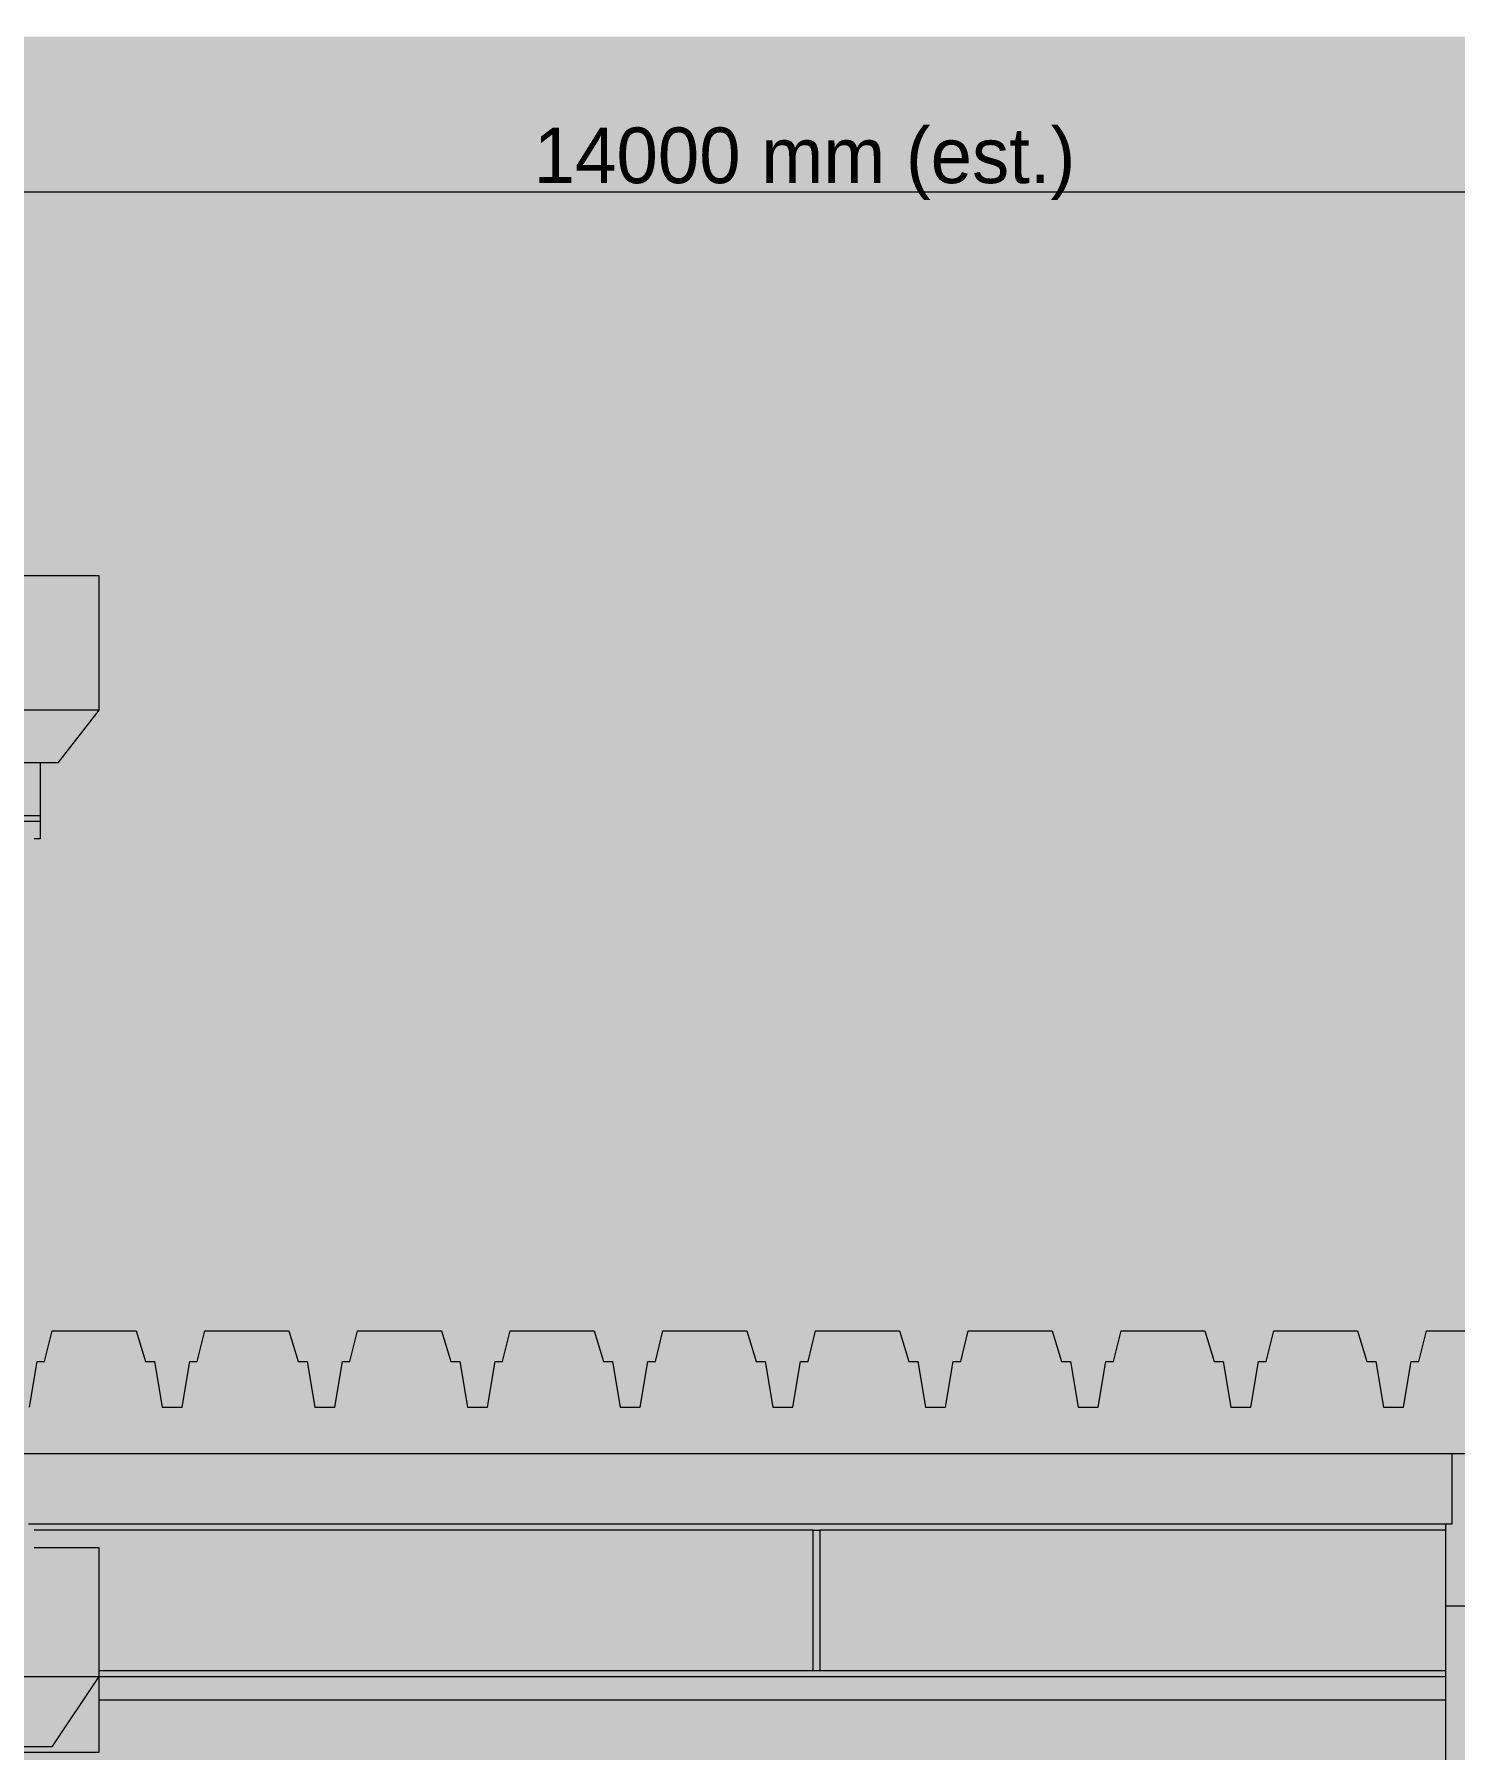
# Model space of a CAD drawing. Header units: millimetres. Extents: x -2412 to 16214, y -1176 to 12021.
# Drawn here: x 4992 to 8695, y 7550 to 12021 of the extents above; entities that cross this region are included whole.
import ezdxf

# ---------------------------------------------------------------- set-up
doc = ezdxf.new("R2010")
doc.units = ezdxf.units.MM
for name, color, linetype, lineweight, true_color in [('00_WHITE_BACKGROUND', 7, 'Continuous', 18, 0xffffff), ('01_STRUCTURE', 7, 'Continuous', 18, 0x000000), ('02_CORNICES', 7, 'Continuous', 18, 0x000000), ('05_STONE_JOINTS', 7, 'Continuous', 18, 0x000000), ('09_ESTIMATED_DIMS', 7, 'Continuous', 18, 0x000000)]:
    doc.layers.add(name, color=color, linetype=linetype, lineweight=lineweight, true_color=true_color)
doc.dimstyles.get("Standard").update_dxf_attribs({"dimtxt": 2.5, "dimasz": 2.5, "dimexe": 1.25, "dimexo": 0.625, "dimtad": 1, "dimcen": 2.5, "dimazin": 3, "dimtfac": 1, "dimtmove": 0, "dimatfit": 3})

msp = doc.modelspace()

# ---------------------------------------------------------------- linework, layer by layer
at = {"layer": '00_WHITE_BACKGROUND', "lineweight": 18, "true_color": 0xffffff}
msp.add_solid([(-2412.2137, -1175.5725), (16213.7405, -1175.5725), (-2412.2137, 12015.2672), (16213.7405, 12015.2672)], dxfattribs=at)
at = {"layer": '01_STRUCTURE', "color": 7, "lineweight": 18, "true_color": 0x000000}
msp.add_lwpolyline([(10122.1374, 7923.6641), (8671.7557, 7923.6641)], dxfattribs=at)
at = {"layer": '02_CORNICES', "color": 7, "lineweight": 18, "true_color": 0x000000}
for points in [[(4914.5802, 10610.687), (5160.3053, 10610.687), (5160.3053, 10259.542)], [(5160.3053, 10259.542), (0, 10259.542)], [(5160.3053, 10259.542), (5053.4351, 10122.1374), (5007.6336, 10122.1374)], [(5007.6336, 10122.1374), (122.1374, 10122.1374)], [(5007.6336, 10122.1374), (5007.6336, 9984.7328)], [(167.9389, 9969.4656), (167.9389, 9984.7328), (5007.6336, 9984.7328)], [(5007.6336, 9984.7328), (5007.6336, 9969.4656)], [(5007.6336, 9969.4656), (167.9389, 9969.4656)], [(5007.6336, 9969.4656), (5007.6336, 9923.6641), (4992.3664, 9923.6641)], [(4979.4809, 8442.7481), (4999.3893, 8561.8321), (5019.2824, 8561.8321), (5039.1756, 8641.2214), (5258.0611, 8641.2214), (5281.9389, 8561.8321), (5305.8168, 8561.8321), (5325.7099, 8442.7481), (5377.4504, 8442.7481), (5397.3435, 8561.8321), (5417.2366, 8561.8321), (5437.145, 8641.2214), (5656.0153, 8641.2214), (5679.8931, 8561.8321), (5703.771, 8561.8321), (5723.6641, 8442.7481), (5775.4046, 8442.7481), (5795.2977, 8561.8321), (5815.2061, 8561.8321), (5835.0992, 8641.2214), (6053.9847, 8641.2214), (6077.8626, 8561.8321), (6101.7405, 8561.8321), (6121.6336, 8442.7481), (6173.3588, 8442.7481), (6193.2672, 8561.8321), (6213.1603, 8561.8321), (6233.0534, 8641.2214), (6451.9389, 8641.2214), (6475.8168, 8561.8321), (6499.6947, 8561.8321), (6519.5878, 8442.7481), (6571.3282, 8442.7481), (6591.2214, 8561.8321), (6611.1145, 8561.8321), (6631.0229, 8641.2214), (6849.8931, 8641.2214), (6873.771, 8561.8321), (6897.6489, 8561.8321), (6917.5573, 8442.7481), (6969.2824, 8442.7481), (6989.1756, 8561.8321), (7009.084, 8561.8321), (7028.9771, 8641.2214), (7247.8626, 8641.2214), (7271.7405, 8561.8321), (7295.6183, 8561.8321), (7315.5115, 8442.7481), (7367.2519, 8442.7481), (7387.145, 8561.8321), (7407.0382, 8561.8321), (7426.9313, 8641.2214), (7645.8168, 8641.2214), (7669.6947, 8561.8321), (7693.5725, 8561.8321), (7713.4656, 8442.7481), (7765.2061, 8442.7481), (7785.0992, 8561.8321), (7804.9924, 8561.8321), (7824.9008, 8641.2214), (8043.771, 8641.2214), (8067.6489, 8561.8321), (8091.5267, 8561.8321), (8111.4351, 8442.7481), (8163.1603, 8442.7481), (8183.0687, 8561.8321), (8202.9618, 8561.8321), (8222.855, 8641.2214), (8441.7405, 8641.2214), (8465.6183, 8561.8321), (8489.4962, 8561.8321), (8509.3893, 8442.7481), (8561.1298, 8442.7481), (8581.0229, 8561.8321), (8600.916, 8561.8321), (8620.8244, 8641.2214), (8839.6947, 8641.2214)], [(8687.0229, 8320.6107), (4793.8931, 8320.6107)], [(8687.0229, 8320.6107), (8687.0229, 8137.4046), (8671.7557, 8137.4046)], [(8839.6947, 8320.6107), (8687.0229, 8320.6107)], [(8671.7557, 8137.4046), (4977.0992, 8137.4046)], [(7022.9008, 7755.7252), (7022.9008, 8122.1374), (7039.6947, 8122.1374), (7039.6947, 7755.7252)], [(7039.6947, 7755.7252), (8671.7557, 7755.7252), (8671.7557, 7923.6641), (8671.7557, 8122.1374), (8671.7557, 8137.4046)], [(4992.3664, 8076.3359), (5160.3053, 8076.3359), (5160.3053, 7755.7252)], [(5160.3053, 7755.7252), (7022.9008, 7755.7252)], [(5160.3053, 7755.7252), (5160.3053, 7740.458)], [(5160.3053, 7740.458), (5160.3053, 7679.3893), (8671.7557, 7679.3893)], [(7022.9008, 7755.7252), (7039.6947, 7755.7252)], [(8671.7557, 7679.3893), (8671.7557, 7740.458)], [(8671.7557, 7374.0458), (8671.7557, 7679.3893)]]:
    msp.add_lwpolyline(points, dxfattribs=at)
msp.add_lwpolyline([(5160.3053, 7740.458), (5038.1679, 7557.2519), (916.0305, 7557.2519), (793.8931, 7740.458)], close=True, dxfattribs=at)
at = {"layer": '05_STONE_JOINTS', "color": 7, "lineweight": 18, "true_color": 0x000000}
for points in [[(7022.9008, 8122.1374), (4992.3664, 8122.1374)], [(8671.7557, 8122.1374), (7039.6947, 8122.1374)], [(5160.3053, 7740.458), (8671.7557, 7740.458), (8671.7557, 7755.7252)], [(5160.3053, 7679.3893), (5160.3053, 7541.9847), (4992.3664, 7541.9847), (961.8321, 7541.9847)]]:
    msp.add_lwpolyline(points, dxfattribs=at)

# ---------------------------------------------------------------- dimensions: what is measured, and where the dimension line sits
at = {"layer": '09_ESTIMATED_DIMS', "lineweight": 18, "true_color": 0x000000}
msp.add_linear_dim(base=(0, 11610.687), p1=(0, 10610.687), p2=(14000, 8076.3359), text='<> mm (est.)', dimstyle='Standard', override={"dimtxt": 145, "dimasz": 100, "dimexe": 65, "dimexo": 75, "dimtad": 1, "dimdec": 0, "dimclrd": 0, "dimclre": 0, "dimclrt": 0, "dimlwd": 18, "dimlwe": 18}, dxfattribs=at).render()

doc.saveas('drawing.dxf')
